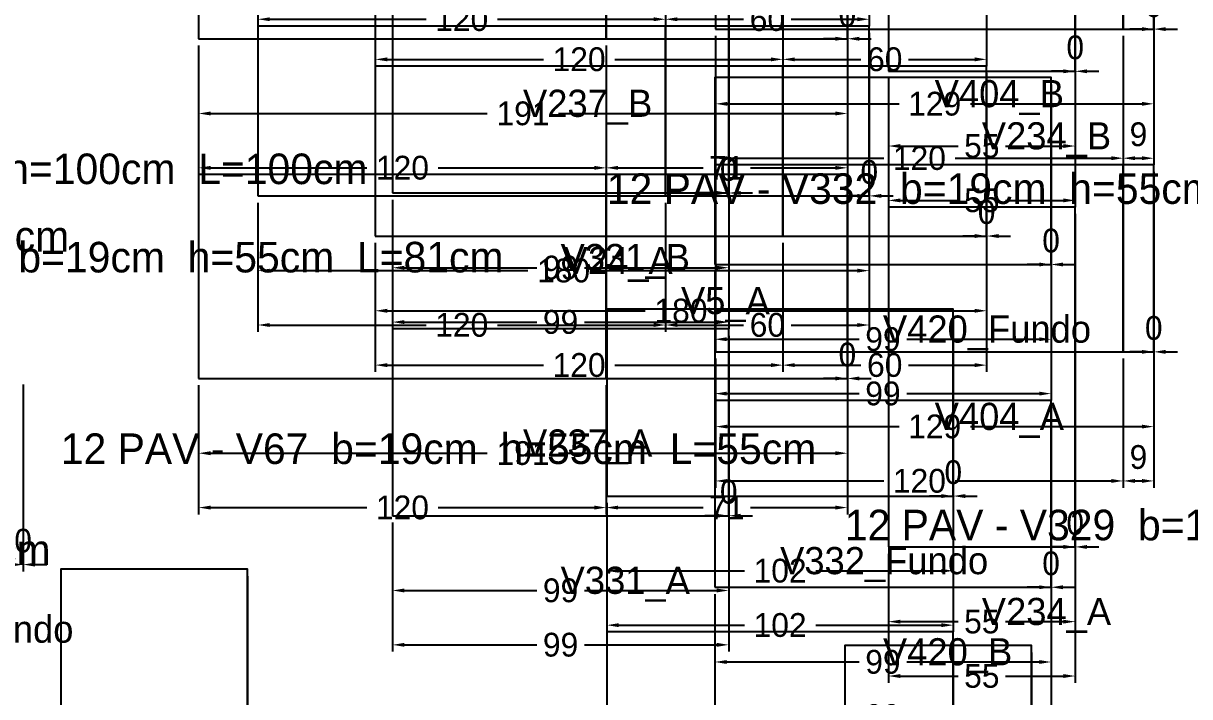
# Model space of a CAD drawing. Header units: metres. Extents: x 946 to 6411, y 1397 to 3666.
# Drawn here: x 4463 to 4806.4, y 2289.8 to 2488 of the extents above; entities that cross this region are included whole.
import ezdxf

# ---------------------------------------------------------------- set-up
doc = ezdxf.new("R2010")
doc.units = ezdxf.units.M
doc.layers.add('COTA', color=3, linetype='Continuous')
doc.dimstyles.new('COTA_VIG', dxfattribs={"dimtxt": 7, "dimasz": 3.5, "dimexe": 2, "dimexo": 2, "dimgap": 1.5, "dimtad": 1, "dimdec": 1, "dimcen": 2.5, "dimclrd": 3, "dimclre": 3, "dimclrt": 3, "dimazin": 3, "dimtfac": 1, "dimtmove": 0, "dimatfit": 3})

# ---------------------------------------------------------------- blocks, each defined once
blk = doc.blocks.new('_CLOSEDFILLED')
at = {"color": 0, "linetype": 'BYBLOCK'}
blk.add_solid([(-1, 0.164), (0, 0), (-1, -0.164)], dxfattribs=at)
blk = doc.blocks.new('*D70')
at = {"color": 3}
for p, q in [((4566.58, 2423.38), (4566.58, 2401.38)), ((4746.58, 2423.38), (4746.58, 2401.38)), ((4570.08, 2403.38), (4646.08, 2403.38)), ((4667.08, 2403.38), (4743.08, 2403.38))]:
    blk.add_line(p, q, dxfattribs=at)
at = {"layer": 'Defpoints'}
for p in [(4566.58, 2425.38), (4746.58, 2425.38), (4566.58, 2403.38)]:
    blk.add_point(p, dxfattribs=at)
at = {"layer": 'COTA', "color": 3, "xscale": 3.5, "yscale": 3.5, "rotation": 180}
blk.add_blockref('_CLOSEDFILLED', (4566.58, 2403.38), dxfattribs=at)
at = {"layer": 'COTA', "color": 3, "xscale": 3.5, "yscale": 3.5}
blk.add_blockref('_CLOSEDFILLED', (4746.58, 2403.38), dxfattribs=at)
at = {"layer": 'COTA', "color": 3, "insert": (4656.58, 2403.38), "char_height": 7, "attachment_point": 5}
blk.add_mtext('180', dxfattribs=at)
blk = doc.blocks.new('*D71')
at = {"color": 3}
for p, q in [((4566.58, 2423.38), (4566.58, 2385.38)), ((4686.58, 2423.38), (4686.58, 2385.38)), ((4570.08, 2387.38), (4616.08, 2387.38)), ((4637.08, 2387.38), (4683.08, 2387.38))]:
    blk.add_line(p, q, dxfattribs=at)
at = {"layer": 'Defpoints'}
for p in [(4566.58, 2425.38), (4686.58, 2425.38), (4566.58, 2387.38)]:
    blk.add_point(p, dxfattribs=at)
at = {"layer": 'COTA', "color": 3, "xscale": 3.5, "yscale": 3.5, "rotation": 180}
blk.add_blockref('_CLOSEDFILLED', (4566.58, 2387.38), dxfattribs=at)
at = {"layer": 'COTA', "color": 3, "xscale": 3.5, "yscale": 3.5}
blk.add_blockref('_CLOSEDFILLED', (4686.58, 2387.38), dxfattribs=at)
at = {"layer": 'COTA', "color": 3, "insert": (4626.58, 2387.38), "char_height": 7, "attachment_point": 5}
blk.add_mtext('120', dxfattribs=at)
blk = doc.blocks.new('*D72')
at = {"color": 3}
for p, q in [((4686.58, 2423.38), (4686.58, 2385.38)), ((4746.58, 2423.38), (4746.58, 2385.38)), ((4690.08, 2387.38), (4709.58, 2387.38)), ((4723.58, 2387.38), (4743.08, 2387.38))]:
    blk.add_line(p, q, dxfattribs=at)
at = {"layer": 'Defpoints'}
for p in [(4686.58, 2425.38), (4746.58, 2425.38), (4686.58, 2387.38)]:
    blk.add_point(p, dxfattribs=at)
at = {"layer": 'COTA', "color": 3, "xscale": 3.5, "yscale": 3.5, "rotation": 180}
blk.add_blockref('_CLOSEDFILLED', (4686.58, 2387.38), dxfattribs=at)
at = {"layer": 'COTA', "color": 3, "xscale": 3.5, "yscale": 3.5}
blk.add_blockref('_CLOSEDFILLED', (4746.58, 2387.38), dxfattribs=at)
at = {"layer": 'COTA', "color": 3, "insert": (4716.58, 2387.38), "char_height": 7, "attachment_point": 5}
blk.add_mtext('60', dxfattribs=at)
blk = doc.blocks.new('*D75')
at = {"color": 3}
for p, q in [((4566.58, 2513.38), (4566.58, 2475.38)), ((4686.58, 2513.38), (4686.58, 2475.38)), ((4570.08, 2477.38), (4616.08, 2477.38)), ((4637.08, 2477.38), (4683.08, 2477.38))]:
    blk.add_line(p, q, dxfattribs=at)
at = {"layer": 'Defpoints'}
for p in [(4566.58, 2515.38), (4686.58, 2515.38), (4566.58, 2477.38)]:
    blk.add_point(p, dxfattribs=at)
at = {"layer": 'COTA', "color": 3, "xscale": 3.5, "yscale": 3.5, "rotation": 180}
blk.add_blockref('_CLOSEDFILLED', (4566.58, 2477.38), dxfattribs=at)
at = {"layer": 'COTA', "color": 3, "xscale": 3.5, "yscale": 3.5}
blk.add_blockref('_CLOSEDFILLED', (4686.58, 2477.38), dxfattribs=at)
at = {"layer": 'COTA', "color": 3, "insert": (4626.58, 2477.38), "char_height": 7, "attachment_point": 5}
blk.add_mtext('120', dxfattribs=at)
blk = doc.blocks.new('*D76')
at = {"color": 3}
for p, q in [((4686.58, 2513.38), (4686.58, 2475.38)), ((4746.58, 2513.38), (4746.58, 2475.38)), ((4690.08, 2477.38), (4709.58, 2477.38)), ((4723.58, 2477.38), (4743.08, 2477.38))]:
    blk.add_line(p, q, dxfattribs=at)
at = {"layer": 'Defpoints'}
for p in [(4686.58, 2515.38), (4746.58, 2515.38), (4686.58, 2477.38)]:
    blk.add_point(p, dxfattribs=at)
at = {"layer": 'COTA', "color": 3, "xscale": 3.5, "yscale": 3.5, "rotation": 180}
blk.add_blockref('_CLOSEDFILLED', (4686.58, 2477.38), dxfattribs=at)
at = {"layer": 'COTA', "color": 3, "xscale": 3.5, "yscale": 3.5}
blk.add_blockref('_CLOSEDFILLED', (4746.58, 2477.38), dxfattribs=at)
at = {"layer": 'COTA', "color": 3, "insert": (4716.58, 2477.38), "char_height": 7, "attachment_point": 5}
blk.add_mtext('60', dxfattribs=at)
blk = doc.blocks.new('*D259')
at = {"color": 3}
for p, q in [((4532.03, 2435.19), (4532.03, 2413.19)), ((4712.03, 2435.19), (4712.03, 2413.19)), ((4535.53, 2415.19), (4611.53, 2415.19)), ((4632.53, 2415.19), (4708.53, 2415.19))]:
    blk.add_line(p, q, dxfattribs=at)
at = {"layer": 'Defpoints'}
for p in [(4532.03, 2437.19), (4712.03, 2437.19), (4532.03, 2415.19)]:
    blk.add_point(p, dxfattribs=at)
at = {"layer": 'COTA', "color": 3, "xscale": 3.5, "yscale": 3.5, "rotation": 180}
blk.add_blockref('_CLOSEDFILLED', (4532.03, 2415.19), dxfattribs=at)
at = {"layer": 'COTA', "color": 3, "xscale": 3.5, "yscale": 3.5}
blk.add_blockref('_CLOSEDFILLED', (4712.03, 2415.19), dxfattribs=at)
at = {"layer": 'COTA', "color": 3, "insert": (4622.03, 2415.19), "char_height": 7, "attachment_point": 5}
blk.add_mtext('180', dxfattribs=at)
blk = doc.blocks.new('*D260')
at = {"color": 3}
for p, q in [((4532.03, 2435.19), (4532.03, 2397.19)), ((4652.03, 2435.19), (4652.03, 2397.19)), ((4535.53, 2399.19), (4581.53, 2399.19)), ((4602.53, 2399.19), (4648.53, 2399.19))]:
    blk.add_line(p, q, dxfattribs=at)
at = {"layer": 'Defpoints'}
for p in [(4532.03, 2437.19), (4652.03, 2437.19), (4532.03, 2399.19)]:
    blk.add_point(p, dxfattribs=at)
at = {"layer": 'COTA', "color": 3, "xscale": 3.5, "yscale": 3.5, "rotation": 180}
blk.add_blockref('_CLOSEDFILLED', (4532.03, 2399.19), dxfattribs=at)
at = {"layer": 'COTA', "color": 3, "xscale": 3.5, "yscale": 3.5}
blk.add_blockref('_CLOSEDFILLED', (4652.03, 2399.19), dxfattribs=at)
at = {"layer": 'COTA', "color": 3, "insert": (4592.03, 2399.19), "char_height": 7, "attachment_point": 5}
blk.add_mtext('120', dxfattribs=at)
blk = doc.blocks.new('*D261')
at = {"color": 3}
for p, q in [((4652.03, 2435.19), (4652.03, 2397.19)), ((4712.03, 2435.19), (4712.03, 2397.19)), ((4655.53, 2399.19), (4675.03, 2399.19)), ((4689.03, 2399.19), (4708.53, 2399.19))]:
    blk.add_line(p, q, dxfattribs=at)
at = {"layer": 'Defpoints'}
for p in [(4652.03, 2437.19), (4712.03, 2437.19), (4652.03, 2399.19)]:
    blk.add_point(p, dxfattribs=at)
at = {"layer": 'COTA', "color": 3, "xscale": 3.5, "yscale": 3.5, "rotation": 180}
blk.add_blockref('_CLOSEDFILLED', (4652.03, 2399.19), dxfattribs=at)
at = {"layer": 'COTA', "color": 3, "xscale": 3.5, "yscale": 3.5}
blk.add_blockref('_CLOSEDFILLED', (4712.03, 2399.19), dxfattribs=at)
at = {"layer": 'COTA', "color": 3, "insert": (4682.03, 2399.19), "char_height": 7, "attachment_point": 5}
blk.add_mtext('60', dxfattribs=at)
blk = doc.blocks.new('*D264')
at = {"color": 3}
for p, q in [((4532.03, 2525.19), (4532.03, 2487.19)), ((4652.03, 2525.19), (4652.03, 2487.19)), ((4535.53, 2489.19), (4581.53, 2489.19)), ((4602.53, 2489.19), (4648.53, 2489.19))]:
    blk.add_line(p, q, dxfattribs=at)
at = {"layer": 'Defpoints'}
for p in [(4532.03, 2527.19), (4652.03, 2527.19), (4532.03, 2489.19)]:
    blk.add_point(p, dxfattribs=at)
at = {"layer": 'COTA', "color": 3, "xscale": 3.5, "yscale": 3.5, "rotation": 180}
blk.add_blockref('_CLOSEDFILLED', (4532.03, 2489.19), dxfattribs=at)
at = {"layer": 'COTA', "color": 3, "xscale": 3.5, "yscale": 3.5}
blk.add_blockref('_CLOSEDFILLED', (4652.03, 2489.19), dxfattribs=at)
at = {"layer": 'COTA', "color": 3, "insert": (4592.03, 2489.19), "char_height": 7, "attachment_point": 5}
blk.add_mtext('120', dxfattribs=at)
blk = doc.blocks.new('*D265')
at = {"color": 3}
for p, q in [((4652.03, 2525.19), (4652.03, 2487.19)), ((4712.03, 2525.19), (4712.03, 2487.19)), ((4655.53, 2489.19), (4675.03, 2489.19)), ((4689.03, 2489.19), (4708.53, 2489.19))]:
    blk.add_line(p, q, dxfattribs=at)
at = {"layer": 'Defpoints'}
for p in [(4652.03, 2527.19), (4712.03, 2527.19), (4652.03, 2489.19)]:
    blk.add_point(p, dxfattribs=at)
at = {"layer": 'COTA', "color": 3, "xscale": 3.5, "yscale": 3.5, "rotation": 180}
blk.add_blockref('_CLOSEDFILLED', (4652.03, 2489.19), dxfattribs=at)
at = {"layer": 'COTA', "color": 3, "xscale": 3.5, "yscale": 3.5}
blk.add_blockref('_CLOSEDFILLED', (4712.03, 2489.19), dxfattribs=at)
at = {"layer": 'COTA', "color": 3, "insert": (4682.03, 2489.19), "char_height": 7, "attachment_point": 5}
blk.add_mtext('60', dxfattribs=at)
blk = doc.blocks.new('*D1129')
at = {"color": 3}
for p, q in [((4717.66, 2331.87), (4717.66, 2309.87)), ((4772.66, 2331.87), (4772.66, 2309.87)), ((4721.16, 2311.87), (4738.16, 2311.87)), ((4752.16, 2311.87), (4769.16, 2311.87))]:
    blk.add_line(p, q, dxfattribs=at)
at = {"layer": 'Defpoints'}
for p in [(4717.66, 2333.87), (4772.66, 2333.87), (4717.66, 2311.87)]:
    blk.add_point(p, dxfattribs=at)
at = {"layer": 'COTA', "color": 3, "xscale": 3.5, "yscale": 3.5, "rotation": 180}
blk.add_blockref('_CLOSEDFILLED', (4717.66, 2311.87), dxfattribs=at)
at = {"layer": 'COTA', "color": 3, "xscale": 3.5, "yscale": 3.5}
blk.add_blockref('_CLOSEDFILLED', (4772.66, 2311.87), dxfattribs=at)
at = {"layer": 'COTA', "color": 3, "insert": (4745.16, 2311.87), "char_height": 7, "attachment_point": 5}
blk.add_mtext('55', dxfattribs=at)
blk = doc.blocks.new('*D1130')
at = {"color": 3}
for p, q in [((4717.66, 2331.87), (4717.66, 2293.87)), ((4772.66, 2331.87), (4772.66, 2293.87)), ((4721.16, 2295.87), (4738.16, 2295.87)), ((4752.16, 2295.87), (4769.16, 2295.87))]:
    blk.add_line(p, q, dxfattribs=at)
at = {"layer": 'Defpoints'}
for p in [(4717.66, 2333.87), (4772.66, 2333.87), (4717.66, 2295.87)]:
    blk.add_point(p, dxfattribs=at)
at = {"layer": 'COTA', "color": 3, "xscale": 3.5, "yscale": 3.5, "rotation": 180}
blk.add_blockref('_CLOSEDFILLED', (4717.66, 2295.87), dxfattribs=at)
at = {"layer": 'COTA', "color": 3, "xscale": 3.5, "yscale": 3.5}
blk.add_blockref('_CLOSEDFILLED', (4772.66, 2295.87), dxfattribs=at)
at = {"layer": 'COTA', "color": 3, "insert": (4745.16, 2295.87), "char_height": 7, "attachment_point": 5}
blk.add_mtext('55', dxfattribs=at)
blk = doc.blocks.new('*D1132')
at = {"color": 3}
for p, q in [((4717.66, 2471.87), (4717.66, 2449.87)), ((4772.66, 2471.87), (4772.66, 2449.87)), ((4721.16, 2451.87), (4738.16, 2451.87)), ((4752.16, 2451.87), (4769.16, 2451.87))]:
    blk.add_line(p, q, dxfattribs=at)
at = {"layer": 'Defpoints'}
for p in [(4717.66, 2473.87), (4772.66, 2473.87), (4717.66, 2451.87)]:
    blk.add_point(p, dxfattribs=at)
at = {"layer": 'COTA', "color": 3, "xscale": 3.5, "yscale": 3.5, "rotation": 180}
blk.add_blockref('_CLOSEDFILLED', (4717.66, 2451.87), dxfattribs=at)
at = {"layer": 'COTA', "color": 3, "xscale": 3.5, "yscale": 3.5}
blk.add_blockref('_CLOSEDFILLED', (4772.66, 2451.87), dxfattribs=at)
at = {"layer": 'COTA', "color": 3, "insert": (4745.16, 2451.87), "char_height": 7, "attachment_point": 5}
blk.add_mtext('55', dxfattribs=at)
blk = doc.blocks.new('*D1133')
at = {"color": 3}
for p, q in [((4717.66, 2471.87), (4717.66, 2433.87)), ((4772.66, 2471.87), (4772.66, 2433.87)), ((4721.16, 2435.87), (4738.16, 2435.87)), ((4752.16, 2435.87), (4769.16, 2435.87))]:
    blk.add_line(p, q, dxfattribs=at)
at = {"layer": 'Defpoints'}
for p in [(4717.66, 2473.87), (4772.66, 2473.87), (4717.66, 2435.87)]:
    blk.add_point(p, dxfattribs=at)
at = {"layer": 'COTA', "color": 3, "xscale": 3.5, "yscale": 3.5, "rotation": 180}
blk.add_blockref('_CLOSEDFILLED', (4717.66, 2435.87), dxfattribs=at)
at = {"layer": 'COTA', "color": 3, "xscale": 3.5, "yscale": 3.5}
blk.add_blockref('_CLOSEDFILLED', (4772.66, 2435.87), dxfattribs=at)
at = {"layer": 'COTA', "color": 3, "insert": (4745.16, 2435.87), "char_height": 7, "attachment_point": 5}
blk.add_mtext('55', dxfattribs=at)
blk = doc.blocks.new('*D1159')
at = {"color": 3}
for p, q in [((4514.57, 2381.45), (4514.57, 2359.45)), ((4705.57, 2381.45), (4705.57, 2359.45)), ((4518.07, 2361.45), (4599.57, 2361.45)), ((4620.57, 2361.45), (4702.07, 2361.45))]:
    blk.add_line(p, q, dxfattribs=at)
at = {"layer": 'Defpoints'}
for p in [(4514.57, 2383.45), (4705.57, 2383.45), (4514.57, 2361.45)]:
    blk.add_point(p, dxfattribs=at)
at = {"layer": 'COTA', "color": 3, "xscale": 3.5, "yscale": 3.5, "rotation": 180}
blk.add_blockref('_CLOSEDFILLED', (4514.57, 2361.45), dxfattribs=at)
at = {"layer": 'COTA', "color": 3, "xscale": 3.5, "yscale": 3.5}
blk.add_blockref('_CLOSEDFILLED', (4705.57, 2361.45), dxfattribs=at)
at = {"layer": 'COTA', "color": 3, "insert": (4610.07, 2361.45), "char_height": 7, "attachment_point": 5}
blk.add_mtext('191', dxfattribs=at)
blk = doc.blocks.new('*D1160')
at = {"color": 3}
for p, q in [((4514.57, 2381.45), (4514.57, 2343.45)), ((4634.57, 2381.45), (4634.57, 2343.45)), ((4518.07, 2345.45), (4564.07, 2345.45)), ((4585.07, 2345.45), (4631.07, 2345.45))]:
    blk.add_line(p, q, dxfattribs=at)
at = {"layer": 'Defpoints'}
for p in [(4514.57, 2383.45), (4634.57, 2383.45), (4514.57, 2345.45)]:
    blk.add_point(p, dxfattribs=at)
at = {"layer": 'COTA', "color": 3, "xscale": 3.5, "yscale": 3.5, "rotation": 180}
blk.add_blockref('_CLOSEDFILLED', (4514.57, 2345.45), dxfattribs=at)
at = {"layer": 'COTA', "color": 3, "xscale": 3.5, "yscale": 3.5}
blk.add_blockref('_CLOSEDFILLED', (4634.57, 2345.45), dxfattribs=at)
at = {"layer": 'COTA', "color": 3, "insert": (4574.57, 2345.45), "char_height": 7, "attachment_point": 5}
blk.add_mtext('120', dxfattribs=at)
blk = doc.blocks.new('*D1161')
at = {"color": 3}
for p, q in [((4634.57, 2381.45), (4634.57, 2343.45)), ((4705.57, 2381.45), (4705.57, 2343.45)), ((4638.07, 2345.45), (4663.07, 2345.45)), ((4677.07, 2345.45), (4702.07, 2345.45))]:
    blk.add_line(p, q, dxfattribs=at)
at = {"layer": 'Defpoints'}
for p in [(4634.57, 2383.45), (4705.57, 2383.45), (4634.57, 2345.45)]:
    blk.add_point(p, dxfattribs=at)
at = {"layer": 'COTA', "color": 3, "xscale": 3.5, "yscale": 3.5, "rotation": 180}
blk.add_blockref('_CLOSEDFILLED', (4634.57, 2345.45), dxfattribs=at)
at = {"layer": 'COTA', "color": 3, "xscale": 3.5, "yscale": 3.5}
blk.add_blockref('_CLOSEDFILLED', (4705.57, 2345.45), dxfattribs=at)
at = {"layer": 'COTA', "color": 3, "insert": (4670.07, 2345.45), "char_height": 7, "attachment_point": 5}
blk.add_mtext('71', dxfattribs=at)
blk = doc.blocks.new('*D1163')
at = {"color": 3}
for p, q in [((4514.57, 2481.45), (4514.57, 2459.45)), ((4705.57, 2481.45), (4705.57, 2459.45)), ((4518.07, 2461.45), (4599.57, 2461.45)), ((4620.57, 2461.45), (4702.07, 2461.45))]:
    blk.add_line(p, q, dxfattribs=at)
at = {"layer": 'Defpoints'}
for p in [(4514.57, 2483.45), (4705.57, 2483.45), (4514.57, 2461.45)]:
    blk.add_point(p, dxfattribs=at)
at = {"layer": 'COTA', "color": 3, "xscale": 3.5, "yscale": 3.5, "rotation": 180}
blk.add_blockref('_CLOSEDFILLED', (4514.57, 2461.45), dxfattribs=at)
at = {"layer": 'COTA', "color": 3, "xscale": 3.5, "yscale": 3.5}
blk.add_blockref('_CLOSEDFILLED', (4705.57, 2461.45), dxfattribs=at)
at = {"layer": 'COTA', "color": 3, "insert": (4610.07, 2461.45), "char_height": 7, "attachment_point": 5}
blk.add_mtext('191', dxfattribs=at)
blk = doc.blocks.new('*D1164')
at = {"color": 3}
for p, q in [((4514.57, 2481.45), (4514.57, 2443.45)), ((4634.57, 2481.45), (4634.57, 2443.45)), ((4518.07, 2445.45), (4564.07, 2445.45)), ((4585.07, 2445.45), (4631.07, 2445.45))]:
    blk.add_line(p, q, dxfattribs=at)
at = {"layer": 'Defpoints'}
for p in [(4514.57, 2483.45), (4634.57, 2483.45), (4514.57, 2445.45)]:
    blk.add_point(p, dxfattribs=at)
at = {"layer": 'COTA', "color": 3, "xscale": 3.5, "yscale": 3.5, "rotation": 180}
blk.add_blockref('_CLOSEDFILLED', (4514.57, 2445.45), dxfattribs=at)
at = {"layer": 'COTA', "color": 3, "xscale": 3.5, "yscale": 3.5}
blk.add_blockref('_CLOSEDFILLED', (4634.57, 2445.45), dxfattribs=at)
at = {"layer": 'COTA', "color": 3, "insert": (4574.57, 2445.45), "char_height": 7, "attachment_point": 5}
blk.add_mtext('120', dxfattribs=at)
blk = doc.blocks.new('*D1165')
at = {"color": 3}
for p, q in [((4634.57, 2481.45), (4634.57, 2443.45)), ((4705.57, 2481.45), (4705.57, 2443.45)), ((4638.07, 2445.45), (4663.07, 2445.45)), ((4677.07, 2445.45), (4702.07, 2445.45))]:
    blk.add_line(p, q, dxfattribs=at)
at = {"layer": 'Defpoints'}
for p in [(4634.57, 2483.45), (4705.57, 2483.45), (4634.57, 2445.45)]:
    blk.add_point(p, dxfattribs=at)
at = {"layer": 'COTA', "color": 3, "xscale": 3.5, "yscale": 3.5, "rotation": 180}
blk.add_blockref('_CLOSEDFILLED', (4634.57, 2445.45), dxfattribs=at)
at = {"layer": 'COTA', "color": 3, "xscale": 3.5, "yscale": 3.5}
blk.add_blockref('_CLOSEDFILLED', (4705.57, 2445.45), dxfattribs=at)
at = {"layer": 'COTA', "color": 3, "insert": (4670.07, 2445.45), "char_height": 7, "attachment_point": 5}
blk.add_mtext('71', dxfattribs=at)
blk = doc.blocks.new('*D1660')
at = {"color": 3}
for p, q in [((4571.64, 2341.05), (4571.64, 2319.05)), ((4670.64, 2341.05), (4670.64, 2319.05)), ((4575.14, 2321.05), (4614.14, 2321.05)), ((4628.14, 2321.05), (4667.14, 2321.05))]:
    blk.add_line(p, q, dxfattribs=at)
at = {"layer": 'Defpoints'}
for p in [(4571.64, 2343.05), (4670.64, 2343.05), (4571.64, 2321.05)]:
    blk.add_point(p, dxfattribs=at)
at = {"layer": 'COTA', "color": 3, "xscale": 3.5, "yscale": 3.5, "rotation": 180}
blk.add_blockref('_CLOSEDFILLED', (4571.64, 2321.05), dxfattribs=at)
at = {"layer": 'COTA', "color": 3, "xscale": 3.5, "yscale": 3.5}
blk.add_blockref('_CLOSEDFILLED', (4670.64, 2321.05), dxfattribs=at)
at = {"layer": 'COTA', "color": 3, "insert": (4621.14, 2321.05), "char_height": 7, "attachment_point": 5}
blk.add_mtext('99', dxfattribs=at)
blk = doc.blocks.new('*D1661')
at = {"color": 3}
for p, q in [((4571.64, 2341.05), (4571.64, 2303.05)), ((4670.64, 2341.05), (4670.64, 2303.05)), ((4575.14, 2305.05), (4614.14, 2305.05)), ((4628.14, 2305.05), (4667.14, 2305.05))]:
    blk.add_line(p, q, dxfattribs=at)
at = {"layer": 'Defpoints'}
for p in [(4571.64, 2343.05), (4670.64, 2343.05), (4571.64, 2305.05)]:
    blk.add_point(p, dxfattribs=at)
at = {"layer": 'COTA', "color": 3, "xscale": 3.5, "yscale": 3.5, "rotation": 180}
blk.add_blockref('_CLOSEDFILLED', (4571.64, 2305.05), dxfattribs=at)
at = {"layer": 'COTA', "color": 3, "xscale": 3.5, "yscale": 3.5}
blk.add_blockref('_CLOSEDFILLED', (4670.64, 2305.05), dxfattribs=at)
at = {"layer": 'COTA', "color": 3, "insert": (4621.14, 2305.05), "char_height": 7, "attachment_point": 5}
blk.add_mtext('99', dxfattribs=at)
blk = doc.blocks.new('*D1663')
at = {"color": 3}
for p, q in [((4571.64, 2436.05), (4571.64, 2414.05)), ((4670.64, 2436.05), (4670.64, 2414.05)), ((4575.14, 2416.05), (4614.14, 2416.05)), ((4628.14, 2416.05), (4667.14, 2416.05))]:
    blk.add_line(p, q, dxfattribs=at)
at = {"layer": 'Defpoints'}
for p in [(4571.64, 2438.05), (4670.64, 2438.05), (4571.64, 2416.05)]:
    blk.add_point(p, dxfattribs=at)
at = {"layer": 'COTA', "color": 3, "xscale": 3.5, "yscale": 3.5, "rotation": 180}
blk.add_blockref('_CLOSEDFILLED', (4571.64, 2416.05), dxfattribs=at)
at = {"layer": 'COTA', "color": 3, "xscale": 3.5, "yscale": 3.5}
blk.add_blockref('_CLOSEDFILLED', (4670.64, 2416.05), dxfattribs=at)
at = {"layer": 'COTA', "color": 3, "insert": (4621.14, 2416.05), "char_height": 7, "attachment_point": 5}
blk.add_mtext('99', dxfattribs=at)
blk = doc.blocks.new('*D1664')
at = {"color": 3}
for p, q in [((4571.64, 2436.05), (4571.64, 2398.05)), ((4670.64, 2436.05), (4670.64, 2398.05)), ((4575.14, 2400.05), (4614.14, 2400.05)), ((4628.14, 2400.05), (4667.14, 2400.05))]:
    blk.add_line(p, q, dxfattribs=at)
at = {"layer": 'Defpoints'}
for p in [(4571.64, 2438.05), (4670.64, 2438.05), (4571.64, 2400.05)]:
    blk.add_point(p, dxfattribs=at)
at = {"layer": 'COTA', "color": 3, "xscale": 3.5, "yscale": 3.5, "rotation": 180}
blk.add_blockref('_CLOSEDFILLED', (4571.64, 2400.05), dxfattribs=at)
at = {"layer": 'COTA', "color": 3, "xscale": 3.5, "yscale": 3.5}
blk.add_blockref('_CLOSEDFILLED', (4670.64, 2400.05), dxfattribs=at)
at = {"layer": 'COTA', "color": 3, "insert": (4621.14, 2400.05), "char_height": 7, "attachment_point": 5}
blk.add_mtext('99', dxfattribs=at)
blk = doc.blocks.new('*D1675')
at = {"color": 3}
for p, q in [((4634.76, 2346.84), (4634.76, 2324.84)), ((4736.76, 2346.84), (4736.76, 2324.84)), ((4638.26, 2326.84), (4675.26, 2326.84)), ((4696.26, 2326.84), (4733.26, 2326.84))]:
    blk.add_line(p, q, dxfattribs=at)
at = {"layer": 'Defpoints'}
for p in [(4634.76, 2348.84), (4736.76, 2348.84), (4634.76, 2326.84)]:
    blk.add_point(p, dxfattribs=at)
at = {"layer": 'COTA', "color": 3, "xscale": 3.5, "yscale": 3.5, "rotation": 180}
blk.add_blockref('_CLOSEDFILLED', (4634.76, 2326.84), dxfattribs=at)
at = {"layer": 'COTA', "color": 3, "xscale": 3.5, "yscale": 3.5}
blk.add_blockref('_CLOSEDFILLED', (4736.76, 2326.84), dxfattribs=at)
at = {"layer": 'COTA', "color": 3, "insert": (4685.76, 2326.84), "char_height": 7, "attachment_point": 5}
blk.add_mtext('102', dxfattribs=at)
blk = doc.blocks.new('*D1676')
at = {"color": 3}
for p, q in [((4634.76, 2346.84), (4634.76, 2308.84)), ((4736.76, 2346.84), (4736.76, 2308.84)), ((4638.26, 2310.84), (4675.26, 2310.84)), ((4696.26, 2310.84), (4733.26, 2310.84))]:
    blk.add_line(p, q, dxfattribs=at)
at = {"layer": 'Defpoints'}
for p in [(4634.76, 2348.84), (4736.76, 2348.84), (4634.76, 2310.84)]:
    blk.add_point(p, dxfattribs=at)
at = {"layer": 'COTA', "color": 3, "xscale": 3.5, "yscale": 3.5, "rotation": 180}
blk.add_blockref('_CLOSEDFILLED', (4634.76, 2310.84), dxfattribs=at)
at = {"layer": 'COTA', "color": 3, "xscale": 3.5, "yscale": 3.5}
blk.add_blockref('_CLOSEDFILLED', (4736.76, 2310.84), dxfattribs=at)
at = {"layer": 'COTA', "color": 3, "insert": (4685.76, 2310.84), "char_height": 7, "attachment_point": 5}
blk.add_mtext('102', dxfattribs=at)
blk = doc.blocks.new('*D1783')
at = {"color": 3}
for p, q in [((4666.78, 2389.29), (4666.78, 2367.29)), ((4795.78, 2389.29), (4795.78, 2367.29)), ((4670.28, 2369.29), (4720.78, 2369.29)), ((4741.78, 2369.29), (4792.28, 2369.29))]:
    blk.add_line(p, q, dxfattribs=at)
at = {"layer": 'Defpoints'}
for p in [(4666.78, 2391.29), (4795.78, 2391.29), (4666.78, 2369.29)]:
    blk.add_point(p, dxfattribs=at)
at = {"layer": 'COTA', "color": 3, "xscale": 3.5, "yscale": 3.5, "rotation": 180}
blk.add_blockref('_CLOSEDFILLED', (4666.78, 2369.29), dxfattribs=at)
at = {"layer": 'COTA', "color": 3, "xscale": 3.5, "yscale": 3.5}
blk.add_blockref('_CLOSEDFILLED', (4795.78, 2369.29), dxfattribs=at)
at = {"layer": 'COTA', "color": 3, "insert": (4731.28, 2369.29), "char_height": 7, "attachment_point": 5}
blk.add_mtext('129', dxfattribs=at)
blk = doc.blocks.new('*D1784')
at = {"color": 3}
for p, q in [((4666.78, 2389.29), (4666.78, 2351.29)), ((4786.78, 2389.29), (4786.78, 2351.29)), ((4670.28, 2353.29), (4716.28, 2353.29)), ((4737.28, 2353.29), (4783.28, 2353.29))]:
    blk.add_line(p, q, dxfattribs=at)
at = {"layer": 'Defpoints'}
for p in [(4666.78, 2391.29), (4786.78, 2391.29), (4666.78, 2353.29)]:
    blk.add_point(p, dxfattribs=at)
at = {"layer": 'COTA', "color": 3, "xscale": 3.5, "yscale": 3.5, "rotation": 180}
blk.add_blockref('_CLOSEDFILLED', (4666.78, 2353.29), dxfattribs=at)
at = {"layer": 'COTA', "color": 3, "xscale": 3.5, "yscale": 3.5}
blk.add_blockref('_CLOSEDFILLED', (4786.78, 2353.29), dxfattribs=at)
at = {"layer": 'COTA', "color": 3, "insert": (4726.78, 2353.29), "char_height": 7, "attachment_point": 5}
blk.add_mtext('120', dxfattribs=at)
blk = doc.blocks.new('*D1785')
at = {"color": 3}
for p, q in [((4786.78, 2389.29), (4786.78, 2351.29)), ((4795.78, 2389.29), (4795.78, 2351.29)), ((4790.28, 2353.29), (4792.28, 2353.29))]:
    blk.add_line(p, q, dxfattribs=at)
at = {"layer": 'Defpoints'}
for p in [(4786.78, 2391.29), (4795.78, 2391.29), (4786.78, 2353.29)]:
    blk.add_point(p, dxfattribs=at)
at = {"layer": 'COTA', "color": 3, "xscale": 3.5, "yscale": 3.5, "rotation": 180}
blk.add_blockref('_CLOSEDFILLED', (4786.78, 2353.29), dxfattribs=at)
at = {"layer": 'COTA', "color": 3, "xscale": 3.5, "yscale": 3.5}
blk.add_blockref('_CLOSEDFILLED', (4795.78, 2353.29), dxfattribs=at)
at = {"layer": 'COTA', "color": 3, "insert": (4791.28, 2360.29), "char_height": 7, "attachment_point": 5}
blk.add_mtext('9', dxfattribs=at)
blk = doc.blocks.new('*D1787')
at = {"color": 3}
for p, q in [((4666.78, 2484.29), (4666.78, 2462.29)), ((4795.78, 2484.29), (4795.78, 2462.29)), ((4670.28, 2464.29), (4720.78, 2464.29)), ((4741.78, 2464.29), (4792.28, 2464.29))]:
    blk.add_line(p, q, dxfattribs=at)
at = {"layer": 'Defpoints'}
for p in [(4666.78, 2486.29), (4795.78, 2486.29), (4666.78, 2464.29)]:
    blk.add_point(p, dxfattribs=at)
at = {"layer": 'COTA', "color": 3, "xscale": 3.5, "yscale": 3.5, "rotation": 180}
blk.add_blockref('_CLOSEDFILLED', (4666.78, 2464.29), dxfattribs=at)
at = {"layer": 'COTA', "color": 3, "xscale": 3.5, "yscale": 3.5}
blk.add_blockref('_CLOSEDFILLED', (4795.78, 2464.29), dxfattribs=at)
at = {"layer": 'COTA', "color": 3, "insert": (4731.28, 2464.29), "char_height": 7, "attachment_point": 5}
blk.add_mtext('129', dxfattribs=at)
blk = doc.blocks.new('*D1788')
at = {"color": 3}
for p, q in [((4666.78, 2484.29), (4666.78, 2446.29)), ((4786.78, 2484.29), (4786.78, 2446.29)), ((4670.28, 2448.29), (4716.28, 2448.29)), ((4737.28, 2448.29), (4783.28, 2448.29))]:
    blk.add_line(p, q, dxfattribs=at)
at = {"layer": 'Defpoints'}
for p in [(4666.78, 2486.29), (4786.78, 2486.29), (4666.78, 2448.29)]:
    blk.add_point(p, dxfattribs=at)
at = {"layer": 'COTA', "color": 3, "xscale": 3.5, "yscale": 3.5, "rotation": 180}
blk.add_blockref('_CLOSEDFILLED', (4666.78, 2448.29), dxfattribs=at)
at = {"layer": 'COTA', "color": 3, "xscale": 3.5, "yscale": 3.5}
blk.add_blockref('_CLOSEDFILLED', (4786.78, 2448.29), dxfattribs=at)
at = {"layer": 'COTA', "color": 3, "insert": (4726.78, 2448.29), "char_height": 7, "attachment_point": 5}
blk.add_mtext('120', dxfattribs=at)
blk = doc.blocks.new('*D1789')
at = {"color": 3}
for p, q in [((4786.78, 2484.29), (4786.78, 2446.29)), ((4795.78, 2484.29), (4795.78, 2446.29)), ((4790.28, 2448.29), (4792.28, 2448.29))]:
    blk.add_line(p, q, dxfattribs=at)
at = {"layer": 'Defpoints'}
for p in [(4786.78, 2486.29), (4795.78, 2486.29), (4786.78, 2448.29)]:
    blk.add_point(p, dxfattribs=at)
at = {"layer": 'COTA', "color": 3, "xscale": 3.5, "yscale": 3.5, "rotation": 180}
blk.add_blockref('_CLOSEDFILLED', (4786.78, 2448.29), dxfattribs=at)
at = {"layer": 'COTA', "color": 3, "xscale": 3.5, "yscale": 3.5}
blk.add_blockref('_CLOSEDFILLED', (4795.78, 2448.29), dxfattribs=at)
at = {"layer": 'COTA', "color": 3, "insert": (4791.28, 2455.29), "char_height": 7, "attachment_point": 5}
blk.add_mtext('9', dxfattribs=at)
blk = doc.blocks.new('*D2008')
at = {"color": 3}
for p, q in [((4666.55, 2320), (4666.55, 2298)), ((4765.55, 2320), (4765.55, 2298)), ((4670.05, 2300), (4709.05, 2300)), ((4723.05, 2300), (4762.05, 2300))]:
    blk.add_line(p, q, dxfattribs=at)
at = {"layer": 'Defpoints'}
for p in [(4666.55, 2322), (4765.55, 2322), (4666.55, 2300)]:
    blk.add_point(p, dxfattribs=at)
at = {"layer": 'COTA', "color": 3, "xscale": 3.5, "yscale": 3.5, "rotation": 180}
blk.add_blockref('_CLOSEDFILLED', (4666.55, 2300), dxfattribs=at)
at = {"layer": 'COTA', "color": 3, "xscale": 3.5, "yscale": 3.5}
blk.add_blockref('_CLOSEDFILLED', (4765.55, 2300), dxfattribs=at)
at = {"layer": 'COTA', "color": 3, "insert": (4716.05, 2300), "char_height": 7, "attachment_point": 5}
blk.add_mtext('99', dxfattribs=at)
blk = doc.blocks.new('*D2009')
at = {"color": 3}
for p, q in [((4666.55, 2320), (4666.55, 2282)), ((4765.55, 2320), (4765.55, 2282)), ((4670.05, 2284), (4709.05, 2284)), ((4723.05, 2284), (4762.05, 2284))]:
    blk.add_line(p, q, dxfattribs=at)
at = {"layer": 'Defpoints'}
for p in [(4666.55, 2322), (4765.55, 2322), (4666.55, 2284)]:
    blk.add_point(p, dxfattribs=at)
at = {"layer": 'COTA', "color": 3, "xscale": 3.5, "yscale": 3.5, "rotation": 180}
blk.add_blockref('_CLOSEDFILLED', (4666.55, 2284), dxfattribs=at)
at = {"layer": 'COTA', "color": 3, "xscale": 3.5, "yscale": 3.5}
blk.add_blockref('_CLOSEDFILLED', (4765.55, 2284), dxfattribs=at)
at = {"layer": 'COTA', "color": 3, "insert": (4716.05, 2284), "char_height": 7, "attachment_point": 5}
blk.add_mtext('99', dxfattribs=at)
blk = doc.blocks.new('*D2011')
at = {"color": 3}
for p, q in [((4666.55, 2415), (4666.55, 2393)), ((4765.55, 2415), (4765.55, 2393)), ((4670.05, 2395), (4709.05, 2395)), ((4723.05, 2395), (4762.05, 2395))]:
    blk.add_line(p, q, dxfattribs=at)
at = {"layer": 'Defpoints'}
for p in [(4666.55, 2417), (4765.55, 2417), (4666.55, 2395)]:
    blk.add_point(p, dxfattribs=at)
at = {"layer": 'COTA', "color": 3, "xscale": 3.5, "yscale": 3.5, "rotation": 180}
blk.add_blockref('_CLOSEDFILLED', (4666.55, 2395), dxfattribs=at)
at = {"layer": 'COTA', "color": 3, "xscale": 3.5, "yscale": 3.5}
blk.add_blockref('_CLOSEDFILLED', (4765.55, 2395), dxfattribs=at)
at = {"layer": 'COTA', "color": 3, "insert": (4716.05, 2395), "char_height": 7, "attachment_point": 5}
blk.add_mtext('99', dxfattribs=at)
blk = doc.blocks.new('*D2012')
at = {"color": 3}
for p, q in [((4666.55, 2415), (4666.55, 2377)), ((4765.55, 2415), (4765.55, 2377)), ((4670.05, 2379), (4709.05, 2379)), ((4723.05, 2379), (4762.05, 2379))]:
    blk.add_line(p, q, dxfattribs=at)
at = {"layer": 'Defpoints'}
for p in [(4666.55, 2417), (4765.55, 2417), (4666.55, 2379)]:
    blk.add_point(p, dxfattribs=at)
at = {"layer": 'COTA', "color": 3, "xscale": 3.5, "yscale": 3.5, "rotation": 180}
blk.add_blockref('_CLOSEDFILLED', (4666.55, 2379), dxfattribs=at)
at = {"layer": 'COTA', "color": 3, "xscale": 3.5, "yscale": 3.5}
blk.add_blockref('_CLOSEDFILLED', (4765.55, 2379), dxfattribs=at)
at = {"layer": 'COTA', "color": 3, "insert": (4716.05, 2379), "char_height": 7, "attachment_point": 5}
blk.add_mtext('99', dxfattribs=at)

msp = doc.modelspace()

# ---------------------------------------------------------------- linework, layer by layer
at = {"layer": 'Paineis'}
for points in [[(4717.66, 2473.87), (4772.66, 2473.87), (4772.66, 2573.87), (4717.66, 2573.87)], [(4514.57, 2483.45), (4634.57, 2483.45), (4634.57, 2543.45), (4514.57, 2543.45)], [(4634.57, 2483.45), (4705.57, 2483.45), (4705.57, 2543.45), (4634.57, 2543.45)], [(4666.78, 2486.29), (4786.78, 2486.29), (4786.78, 2541.29), (4666.78, 2541.29)], [(4786.78, 2486.29), (4795.78, 2486.29), (4795.78, 2541.29), (4786.78, 2541.29)], [(4571.64, 2438.05), (4670.64, 2438.05), (4670.64, 2493.05), (4571.64, 2493.05)], [(4532.03, 2437.19), (4652.03, 2437.19), (4652.03, 2487.19), (4532.03, 2487.19)], [(4652.03, 2437.19), (4712.03, 2437.19), (4712.03, 2487.19), (4652.03, 2487.19)], [(4566.58, 2425.38), (4686.58, 2425.38), (4686.58, 2475.38), (4566.58, 2475.38)], [(4686.58, 2425.38), (4746.58, 2425.38), (4746.58, 2475.38), (4686.58, 2475.38)], [(4666.55, 2417), (4765.55, 2417), (4765.55, 2472), (4666.55, 2472)], [(4666.78, 2391.29), (4786.78, 2391.29), (4786.78, 2446.29), (4666.78, 2446.29)], [(4786.78, 2391.29), (4795.78, 2391.29), (4795.78, 2446.29), (4786.78, 2446.29)], [(4514.57, 2383.45), (4634.57, 2383.45), (4634.57, 2443.45), (4514.57, 2443.45)], [(4634.57, 2383.45), (4705.57, 2383.45), (4705.57, 2443.45), (4634.57, 2443.45)], [(4717.66, 2333.87), (4772.66, 2333.87), (4772.66, 2433.87), (4717.66, 2433.87)], [(4634.76, 2348.84), (4736.76, 2348.84), (4736.76, 2403.84), (4634.76, 2403.84)], [(4571.64, 2343.05), (4670.64, 2343.05), (4670.64, 2398.05), (4571.64, 2398.05)], [(4666.55, 2322), (4765.55, 2322), (4765.55, 2377), (4666.55, 2377)], [(4473.98, 2272.28), (4528.98, 2272.28), (4528.98, 2327.28), (4473.98, 2327.28)], [(4634.76, 2253.84), (4736.76, 2253.84), (4736.76, 2308.84), (4634.76, 2308.84)], [(4704.83, 2249.82), (4759.83, 2249.82), (4759.83, 2304.82), (4704.83, 2304.82)]]:
    msp.add_lwpolyline(points, close=True, dxfattribs=at)

# ---------------------------------------------------------------- texts
at = {"layer": 'NOMENCLATURA', "char_height": 9, "attachment_point": 1}
for s, insert in [('12 PAV - V8  b=19cm  h=100cm  L=100cm', (4335.15, 2449.66)), ('12 PAV - V332  b=19cm  h=55cm  L=102cm', (4634.76, 2443.84)), ('12 PAV - V326  b=19cm  h=55cm  L=180cm', (4240.63, 2429.82)), ('12 PAV - V23  b=19cm  h=55cm  L=81cm', (4381.89, 2423.67)), ('12 PAV - V67  b=19cm  h=55cm  L=55cm', (4473.98, 2367.28)), ('12 PAV - V329  b=19cm  h=55cm  L=55cm', (4704.83, 2344.82)), ('12 PAV - V418  b=19cm  h=55cm  L=52cm', (4241.84, 2337.53))]:
    msp.add_mtext(s, dxfattribs=dict(at, insert=insert))
at = {"layer": 'Texto Secao', "char_height": 8, "attachment_point": 1}
for s, insert in [('V404_B', (4731.28, 2471.29)), ('V237_B', (4610.07, 2468.45)), ('V234_B', (4745.16, 2458.87)), ('V331_B', (4621.14, 2423.05)), ('V24_A', (4622.03, 2422.19)), ('V5_A', (4656.58, 2410.38)), ('V420_Fundo', (4716.05, 2402)), ('V404_A', (4731.28, 2376.29)), ('V237_A', (4610.07, 2368.45)), ('V332_Fundo', (4685.76, 2333.84)), ('V331_A', (4621.14, 2328.05)), ('V234_A', (4745.16, 2318.87)), ('V23_Fundo', (4422.39, 2313.67)), ('V420_B', (4716.05, 2307))]:
    msp.add_mtext(s, dxfattribs=dict(at, insert=insert))

# ---------------------------------------------------------------- dimensions: what is measured, and where the dimension line sits
at = {"layer": 'COTA'}
for base, p1, p2 in [((4772.66, 2473.87), (4772.66, 2473.87), (4772.66, 2573.87)), ((4705.57, 2483.45), (4705.57, 2483.45), (4705.57, 2543.45)), ((4795.78, 2486.29), (4795.78, 2486.29), (4795.78, 2541.29)), ((4670.64, 2438.05), (4670.64, 2438.05), (4670.64, 2493.05)), ((4712.03, 2437.19), (4712.03, 2437.19), (4712.03, 2487.19)), ((4746.58, 2425.38), (4746.58, 2425.38), (4746.58, 2475.38)), ((4765.55, 2417), (4765.55, 2417), (4765.55, 2472)), ((4795.78, 2391.29), (4795.78, 2391.29), (4795.78, 2446.29)), ((4705.57, 2383.45), (4705.57, 2383.45), (4705.57, 2443.45)), ((4772.66, 2333.87), (4772.66, 2333.87), (4772.66, 2433.87)), ((4736.76, 2348.84), (4736.76, 2348.84), (4736.76, 2403.84)), ((4670.64, 2343.05), (4670.64, 2343.05), (4670.64, 2398.05)), ((4462.89, 2328.67), (4462.89, 2328.67), (4462.89, 2383.67)), ((4765.55, 2322), (4765.55, 2322), (4765.55, 2377)), ((4528.98, 2272.28), (4528.98, 2272.28), (4528.98, 2327.28)), ((4736.76, 2253.84), (4736.76, 2253.84), (4736.76, 2308.84)), ((4759.83, 2249.82), (4759.83, 2249.82), (4759.83, 2304.82))]:
    msp.add_linear_dim(base=base, p1=p1, p2=p2, dimstyle='COTA_VIG', dxfattribs=at).render()
for base, p1, p2, picture, middle in [((4532.03, 2489.19), (4532.03, 2527.19), (4652.03, 2527.19), '*D264', (4592.03, 2489.19)), ((4652.03, 2489.19), (4652.03, 2527.19), (4712.03, 2527.19), '*D265', (4682.03, 2489.19)), ((4566.58, 2477.38), (4566.58, 2515.38), (4686.58, 2515.38), '*D75', (4626.58, 2477.38)), ((4686.58, 2477.38), (4686.58, 2515.38), (4746.58, 2515.38), '*D76', (4716.58, 2477.38)), ((4666.78, 2464.29), (4666.78, 2486.29), (4795.78, 2486.29), '*D1787', (4731.28, 2464.29)), ((4666.78, 2448.29), (4666.78, 2486.29), (4786.78, 2486.29), '*D1788', (4726.78, 2448.29)), ((4786.78, 2448.29), (4786.78, 2486.29), (4795.78, 2486.29), '*D1789', (4791.28, 2455.29)), ((4514.57, 2461.45), (4514.57, 2483.45), (4705.57, 2483.45), '*D1163', (4610.07, 2461.45)), ((4514.57, 2445.45), (4514.57, 2483.45), (4634.57, 2483.45), '*D1164', (4574.57, 2445.45)), ((4634.57, 2445.45), (4634.57, 2483.45), (4705.57, 2483.45), '*D1165', (4670.07, 2445.45)), ((4717.66, 2451.87), (4717.66, 2473.87), (4772.66, 2473.87), '*D1132', (4745.16, 2451.87)), ((4717.66, 2435.87), (4717.66, 2473.87), (4772.66, 2473.87), '*D1133', (4745.16, 2435.87)), ((4532.03, 2415.19), (4532.03, 2437.19), (4712.03, 2437.19), '*D259', (4622.03, 2415.19)), ((4532.03, 2399.19), (4532.03, 2437.19), (4652.03, 2437.19), '*D260', (4592.03, 2399.19)), ((4571.64, 2416.05), (4571.64, 2438.05), (4670.64, 2438.05), '*D1663', (4621.14, 2416.05)), ((4571.64, 2400.05), (4571.64, 2438.05), (4670.64, 2438.05), '*D1664', (4621.14, 2400.05)), ((4652.03, 2399.19), (4652.03, 2437.19), (4712.03, 2437.19), '*D261', (4682.03, 2399.19)), ((4566.58, 2403.38), (4566.58, 2425.38), (4746.58, 2425.38), '*D70', (4656.58, 2403.38)), ((4566.58, 2387.38), (4566.58, 2425.38), (4686.58, 2425.38), '*D71', (4626.58, 2387.38)), ((4686.58, 2387.38), (4686.58, 2425.38), (4746.58, 2425.38), '*D72', (4716.58, 2387.38)), ((4666.55, 2395), (4666.55, 2417), (4765.55, 2417), '*D2011', (4716.05, 2395)), ((4666.55, 2379), (4666.55, 2417), (4765.55, 2417), '*D2012', (4716.05, 2379)), ((4666.78, 2369.29), (4666.78, 2391.29), (4795.78, 2391.29), '*D1783', (4731.28, 2369.29)), ((4666.78, 2353.29), (4666.78, 2391.29), (4786.78, 2391.29), '*D1784', (4726.78, 2353.29)), ((4786.78, 2353.29), (4786.78, 2391.29), (4795.78, 2391.29), '*D1785', (4791.28, 2360.29)), ((4514.57, 2361.45), (4514.57, 2383.45), (4705.57, 2383.45), '*D1159', (4610.07, 2361.45)), ((4514.57, 2345.45), (4514.57, 2383.45), (4634.57, 2383.45), '*D1160', (4574.57, 2345.45)), ((4634.57, 2345.45), (4634.57, 2383.45), (4705.57, 2383.45), '*D1161', (4670.07, 2345.45)), ((4634.76, 2326.84), (4634.76, 2348.84), (4736.76, 2348.84), '*D1675', (4685.76, 2326.84)), ((4634.76, 2310.84), (4634.76, 2348.84), (4736.76, 2348.84), '*D1676', (4685.76, 2310.84)), ((4571.64, 2321.05), (4571.64, 2343.05), (4670.64, 2343.05), '*D1660', (4621.14, 2321.05)), ((4571.64, 2305.05), (4571.64, 2343.05), (4670.64, 2343.05), '*D1661', (4621.14, 2305.05)), ((4717.66, 2311.87), (4717.66, 2333.87), (4772.66, 2333.87), '*D1129', (4745.16, 2311.87)), ((4717.66, 2295.87), (4717.66, 2333.87), (4772.66, 2333.87), '*D1130', (4745.16, 2295.87)), ((4666.55, 2300), (4666.55, 2322), (4765.55, 2322), '*D2008', (4716.05, 2300)), ((4666.55, 2284), (4666.55, 2322), (4765.55, 2322), '*D2009', (4716.05, 2284))]:
    dim = msp.add_linear_dim(base=base, p1=p1, p2=p2, dimstyle='COTA_VIG', dxfattribs=at)
    dim.commit()
    dim.dimension.update_dxf_attribs({"geometry": picture, "text_midpoint": middle})

doc.saveas('drawing.dxf')
